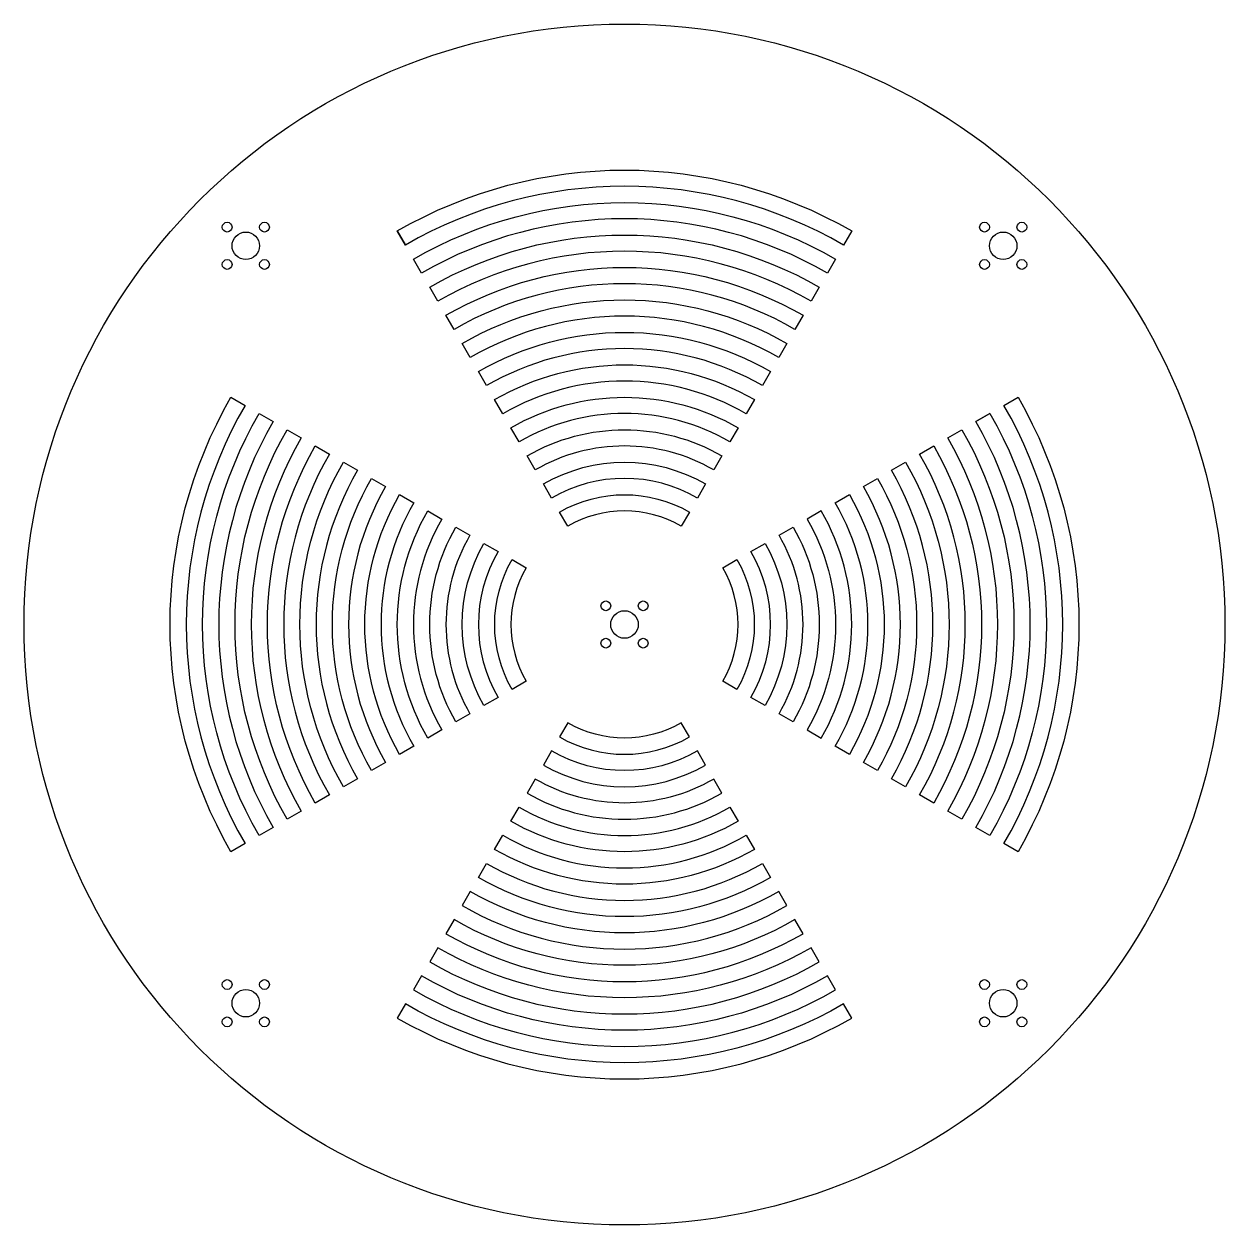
# Model space of a CAD drawing. Header units: millimetres. Extents: x -185 to 185, y -185 to 185.
import ezdxf

# ---------------------------------------------------------------- set-up
doc = ezdxf.new("R2010")
doc.units = ezdxf.units.MM
doc.layers.get('0').update_dxf_attribs({"linetype": 'CONTINUOUS'})

msp = doc.modelspace()

# ---------------------------------------------------------------- linework, layer by layer
for p, q in [((-70, 121.24), (-67.5, 116.91)), ((112.58, 65), (108.25, 62.5))]:
    msp.add_line(p, q)
for points in [[(-67.5, 116.91), (-70, 121.24, -0.267949), (70, 121.24), (67.5, 116.91, 0.267949)], [(65, 112.58), (62.5, 108.25, 0.267949), (-62.5, 108.25), (-65, 112.58, -0.267949)], [(-57.5, 99.59), (-60, 103.92, -0.267949), (60, 103.92), (57.5, 99.59, 0.267949)], [(55, 95.26), (52.5, 90.93, 0.267949), (-52.5, 90.93), (-55, 95.26, -0.267949)], [(-50, 86.6, -0.267949), (50, 86.6), (47.5, 82.27, 0.267949), (-47.5, 82.27)], [(42.5, 73.61, 0.267949), (-42.5, 73.61), (-45, 77.94, -0.267949), (45, 77.94)], [(-37.5, 64.95), (-40, 69.28, -0.267949), (40, 69.28), (37.5, 64.95, 0.267949)], [(-121.24, -70, -0.267949), (-121.24, 70), (-116.91, 67.5, 0.267949), (-116.91, -67.5)], [(35, 60.62), (32.5, 56.29, 0.267949), (-32.5, 56.29), (-35, 60.62, -0.267949)], [(121.24, -70), (116.91, -67.5, 0.267949), (116.91, 67.5), (121.24, 70, -0.267949)], [(-112.58, 65), (-108.25, 62.5, 0.267949), (-108.25, -62.5), (-112.58, -65, -0.267949)], [(108.25, -62.5, 0.267949), (108.25, 62.5), (112.58, 65, -0.267949), (112.58, -65)], [(-99.59, -57.5), (-103.92, -60, -0.267949), (-103.92, 60), (-99.59, 57.5, 0.267949)], [(-30, 51.96, -0.267949), (30, 51.96), (27.5, 47.63, 0.267949), (-27.5, 47.63)], [(99.59, 57.5), (103.92, 60, -0.267949), (103.92, -60), (99.59, -57.5, 0.267949)], [(-95.26, 55), (-90.93, 52.5, 0.267949), (-90.93, -52.5), (-95.26, -55, -0.267949)], [(90.93, -52.5, 0.267949), (90.93, 52.5), (95.26, 55, -0.267949), (95.26, -55)], [(-86.6, 50), (-82.27, 47.5, 0.267949), (-82.27, -47.5), (-86.6, -50, -0.267949)], [(25, 43.3), (22.5, 38.97, 0.267949), (-22.5, 38.97), (-25, 43.3, -0.267949)], [(82.27, -47.5, 0.267949), (82.27, 47.5), (86.6, 50, -0.267949), (86.6, -50)], [(-77.94, 45), (-73.61, 42.5, 0.267949), (-73.61, -42.5), (-77.94, -45, -0.267949)], [(73.61, -42.5, 0.267949), (73.61, 42.5), (77.94, 45, -0.267949), (77.94, -45)], [(-69.28, 40), (-64.95, 37.5, 0.267949), (-64.95, -37.5), (-69.28, -40, -0.267949)], [(20, 34.64), (17.5, 30.31, 0.267949), (-17.5, 30.31), (-20, 34.64, -0.267949)], [(69.28, -40), (64.95, -37.5, 0.267949), (64.95, 37.5), (69.28, 40, -0.267949)], [(-60.62, 35), (-56.29, 32.5, 0.267949), (-56.29, -32.5), (-60.62, -35, -0.267949)], [(56.29, 32.5, -0.267949), (56.29, -32.5), (60.62, -35, 0.267949), (60.62, 35)], [(-51.96, 30), (-47.63, 27.5, 0.267949), (-47.63, -27.5), (-51.96, -30, -0.267949)], [(47.63, -27.5, 0.267949), (47.63, 27.5), (51.96, 30, -0.267949), (51.96, -30)], [(-38.97, 22.5, 0.267949), (-38.97, -22.5), (-43.3, -25, -0.267949), (-43.3, 25)], [(38.97, -22.5, 0.267949), (38.97, 22.5), (43.3, 25, -0.267949), (43.3, -25)], [(-34.64, 20), (-30.31, 17.5, 0.267949), (-30.31, -17.5), (-34.64, -20, -0.267949)], [(30.31, 17.5), (34.64, 20, -0.267949), (34.64, -20), (30.31, -17.5, 0.267949)], [(20, -34.64), (17.5, -30.31, -0.267949), (-17.5, -30.31), (-20, -34.64, 0.267949)], [(-22.5, -38.97), (-25, -43.3, 0.267949), (25, -43.3), (22.5, -38.97, -0.267949)], [(27.5, -47.63, -0.267949), (-27.5, -47.63), (-30, -51.96, 0.267949), (30, -51.96)], [(32.5, -56.29), (35, -60.62, -0.267949), (-35, -60.62), (-32.5, -56.29, 0.267949)], [(37.5, -64.95), (40, -69.28, -0.267949), (-40, -69.28), (-37.5, -64.95, 0.267949)], [(-45, -77.94), (-42.5, -73.61, 0.267949), (42.5, -73.61), (45, -77.94, -0.267949)], [(-50, -86.6, 0.267949), (50, -86.6), (47.5, -82.27, -0.267949), (-47.5, -82.27)], [(52.5, -90.93, -0.267949), (-52.5, -90.93), (-55, -95.26, 0.267949), (55, -95.26)], [(57.5, -99.59, -0.267949), (-57.5, -99.59), (-60, -103.92, 0.267949), (60, -103.92)], [(-65, -112.58, 0.267949), (65, -112.58), (62.5, -108.25, -0.267949), (-62.5, -108.25)], [(-70, -121.24, 0.267949), (70, -121.24), (67.5, -116.91, -0.267949), (-67.5, -116.91)]]:
    msp.add_lwpolyline(points, format="xyb", close=True)
for centre, radius in [((0, 0), 185), ((-122.42, 122.42), 1.5), ((-110.92, 122.42), 1.5), ((110.92, 122.42), 1.5), ((122.42, 122.42), 1.5), ((-116.67, 116.67), 4.25), ((116.67, 116.67), 4.25), ((-122.42, 110.92), 1.5), ((-110.92, 110.92), 1.5), ((110.92, 110.92), 1.5), ((122.42, 110.92), 1.5), ((-5.75, 5.75), 1.5), ((0, 0), 4.25), ((0, 0), 4.25), ((0, 0), 4.25), ((5.75, 5.75), 1.5), ((-5.75, -5.75), 1.5), ((5.75, -5.75), 1.5), ((-122.42, -110.92), 1.5), ((-110.92, -110.92), 1.5), ((110.92, -110.92), 1.5), ((122.42, -110.92), 1.5), ((-116.67, -116.67), 4.25), ((116.67, -116.67), 4.25), ((-122.42, -122.42), 1.5), ((-110.92, -122.42), 1.5), ((110.92, -122.42), 1.5), ((122.42, -122.42), 1.5)]:
    msp.add_circle(centre, radius)

doc.saveas('drawing.dxf')
